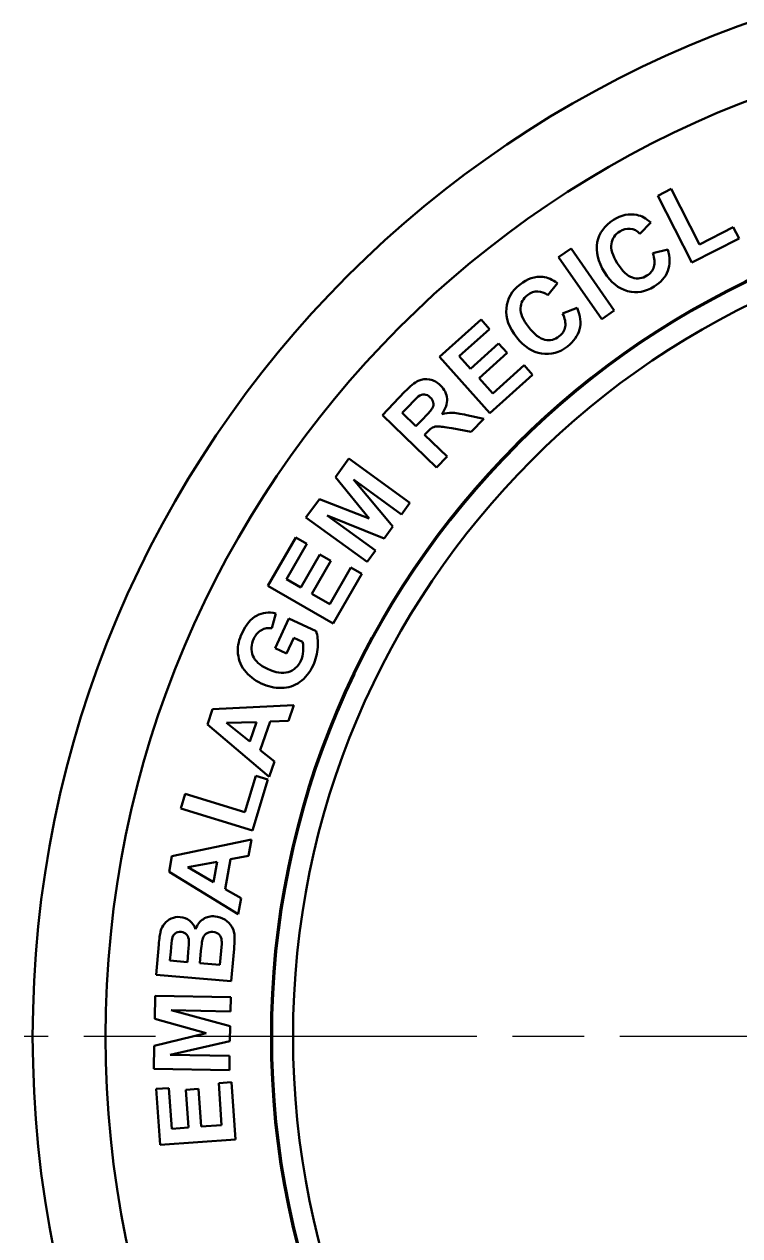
# Model space of a CAD drawing. Extents: x 0 to 822, y 0 to 581.
# Drawn here: x 594.9 to 655, y 362.8 to 464.5 of the extents above; entities that cross this region are included whole.
import ezdxf

# ---------------------------------------------------------------- set-up
doc = ezdxf.new("R2010")
doc.units = 0
doc.header["$LTSCALE"] = 2
doc.linetypes.add('AM_ISO08W050', pattern=[18, 12, -1.5, 3, -1.5])
doc.layers.add('AM_0', color=7, linetype='CONTINUOUS', lineweight=50)
doc.layers.add('AM_7', color=4, linetype='AM_ISO08W050', lineweight=25)

msp = doc.modelspace()

# ---------------------------------------------------------------- linework, layer by layer
at = {"layer": 'AM_0'}
for radius in [90.3, 84.175]:
    msp.add_circle((685.884, 379.557), radius, dxfattribs=at)
msp.add_ellipse((685.884, 379.557), major_axis=(68.434, 0), ratio=0.9999764, start_param=4.712389, end_param=10.9955743, dxfattribs=at)
at = {"layer": 'AM_0', "color": 7}
for points in [[(648.081, 450.126), (648.081, 450.126), (649.221, 450.707), (649.221, 450.707)], [(649.221, 450.707), (649.221, 450.707), (651.59, 446.057), (651.59, 446.057)], [(650.935, 444.524), (650.935, 444.524), (648.081, 450.126), (648.081, 450.126)], [(644.364, 448.112), (645.021, 448.523), (645.677, 448.662), (646.33, 448.53)], [(646.33, 448.53), (646.719, 448.454), (647.108, 448.238), (647.5, 447.884)], [(643.005, 446.231), (643.158, 447.014), (643.61, 447.641), (644.364, 448.112)], [(647.5, 447.884), (647.5, 447.884), (646.585, 446.955), (646.585, 446.955)], [(651.59, 446.057), (651.59, 446.057), (654.426, 447.502), (654.426, 447.502)], [(654.426, 447.502), (654.426, 447.502), (654.911, 446.549), (654.911, 446.549)], [(644.888, 447.15), (644.49, 446.901), (644.255, 446.556), (644.186, 446.115)], [(645.774, 447.368), (645.472, 447.403), (645.176, 447.33), (644.888, 447.15)], [(646.585, 446.955), (646.348, 447.195), (646.078, 447.333), (645.774, 447.368)], [(654.911, 446.549), (654.911, 446.549), (650.935, 444.524), (650.935, 444.524)], [(639.751, 444.973), (639.751, 444.973), (640.799, 445.707), (640.799, 445.707)], [(640.799, 445.707), (640.799, 445.707), (644.435, 440.514), (644.435, 440.514)], [(643.615, 443.712), (643.056, 444.607), (642.853, 445.447), (643.005, 446.231)], [(644.186, 446.115), (644.117, 445.674), (644.282, 445.134), (644.683, 444.493)], [(647.661, 445.318), (647.661, 445.318), (648.92, 445.642), (648.92, 445.642)], [(648.92, 445.642), (649.125, 444.954), (649.13, 444.351), (648.933, 443.831)], [(643.387, 439.78), (643.387, 439.78), (639.751, 444.973), (639.751, 444.973)], [(644.683, 444.493), (645.108, 443.813), (645.532, 443.405), (645.957, 443.27)], [(647.753, 444.173), (647.846, 444.485), (647.815, 444.868), (647.661, 445.318)], [(645.554, 442.143), (644.79, 442.344), (644.143, 442.867), (643.615, 443.712)], [(645.957, 443.27), (646.382, 443.133), (646.79, 443.188), (647.18, 443.432)], [(647.18, 443.432), (647.469, 443.613), (647.66, 443.859), (647.753, 444.173)], [(648.933, 443.831), (648.736, 443.313), (648.348, 442.872), (647.771, 442.512)], [(635.368, 440.689), (635.438, 441.484), (635.823, 442.155), (636.523, 442.702)], [(636.523, 442.702), (637.133, 443.179), (637.771, 443.387), (638.435, 443.323)], [(638.435, 443.323), (638.829, 443.288), (639.239, 443.114), (639.666, 442.803)], [(639.666, 442.803), (639.666, 442.803), (638.853, 441.784), (638.853, 441.784)], [(647.771, 442.512), (647.058, 442.066), (646.318, 441.943), (645.554, 442.143)], [(637.145, 441.8), (636.775, 441.511), (636.577, 441.143), (636.555, 440.697)], [(638.003, 442.109), (637.699, 442.113), (637.412, 442.009), (637.145, 441.8)], [(638.853, 441.784), (638.592, 441.998), (638.309, 442.106), (638.003, 442.109)], [(636.238, 438.248), (635.588, 439.079), (635.299, 439.893), (635.368, 440.689)], [(636.555, 440.697), (636.532, 440.252), (636.753, 439.731), (637.218, 439.136)], [(640.093, 440.268), (640.093, 440.268), (641.312, 440.722), (641.312, 440.722)], [(641.312, 440.722), (641.588, 440.059), (641.656, 439.46), (641.514, 438.922)], [(644.435, 440.514), (644.435, 440.514), (643.387, 439.78), (643.387, 439.78)], [(629.749, 436.606), (629.749, 436.606), (633.241, 439.75), (633.241, 439.75)], [(633.241, 439.75), (633.241, 439.75), (633.959, 438.953), (633.959, 438.953)], [(640.305, 439.139), (640.365, 439.459), (640.294, 439.836), (640.093, 440.268)], [(633.959, 438.953), (633.959, 438.953), (631.418, 436.665), (631.418, 436.665)], [(637.218, 439.136), (637.712, 438.504), (638.176, 438.142), (638.613, 438.053)], [(639.813, 438.342), (640.082, 438.552), (640.245, 438.817), (640.305, 439.139)], [(641.514, 438.922), (641.372, 438.386), (641.033, 437.907), (640.497, 437.488)], [(632.358, 435.621), (632.358, 435.621), (634.722, 437.75), (634.722, 437.75)], [(634.722, 437.75), (634.722, 437.75), (635.437, 436.957), (635.437, 436.957)], [(638.331, 436.89), (637.549, 437.01), (636.851, 437.463), (636.238, 438.248)], [(640.497, 437.488), (639.834, 436.97), (639.111, 436.771), (638.331, 436.89)], [(638.613, 438.053), (639.05, 437.962), (639.45, 438.059), (639.813, 438.342)], [(633.99, 431.895), (633.99, 431.895), (629.749, 436.606), (629.749, 436.606)], [(631.418, 436.665), (631.418, 436.665), (632.358, 435.621), (632.358, 435.621)], [(635.437, 436.957), (635.437, 436.957), (633.072, 434.827), (633.072, 434.827)], [(634.226, 433.545), (634.226, 433.545), (636.858, 435.915), (636.858, 435.915)], [(636.858, 435.915), (636.858, 435.915), (637.573, 435.12), (637.573, 435.12)], [(626.826, 433.667), (627.297, 434.154), (627.679, 434.468), (627.975, 434.609)], [(627.975, 434.609), (628.27, 434.751), (628.586, 434.788), (628.924, 434.719)], [(628.924, 434.719), (629.262, 434.649), (629.564, 434.484), (629.834, 434.223)], [(633.072, 434.827), (633.072, 434.827), (634.226, 433.545), (634.226, 433.545)], [(637.573, 435.12), (637.573, 435.12), (633.99, 431.895), (633.99, 431.895)], [(624.954, 431.728), (624.954, 431.728), (626.826, 433.667), (626.826, 433.667)], [(627.973, 433.28), (627.891, 433.214), (627.67, 432.996), (627.309, 432.622)], [(628.487, 433.453), (628.314, 433.463), (628.143, 433.405), (627.973, 433.28)], [(628.978, 433.218), (628.824, 433.366), (628.661, 433.444), (628.487, 433.453)], [(629.834, 434.223), (630.176, 433.893), (630.362, 433.519), (630.391, 433.103)], [(627.309, 432.622), (627.309, 432.622), (626.616, 431.904), (626.616, 431.904)], [(628.429, 431.468), (628.856, 431.91), (629.104, 432.203), (629.174, 432.35)], [(629.23, 432.794), (629.198, 432.944), (629.115, 433.086), (628.978, 433.218)], [(629.174, 432.35), (629.242, 432.495), (629.26, 432.643), (629.23, 432.794)], [(630.391, 433.103), (630.419, 432.688), (630.269, 432.25), (629.94, 431.794)], [(629.514, 427.324), (629.514, 427.324), (624.954, 431.728), (624.954, 431.728)], [(626.616, 431.904), (626.616, 431.904), (627.772, 430.788), (627.772, 430.788)], [(627.772, 430.788), (627.772, 430.788), (628.429, 431.468), (628.429, 431.468)], [(629.94, 431.794), (630.25, 431.881), (630.536, 431.923), (630.8, 431.918)], [(630.8, 431.918), (631.064, 431.913), (631.479, 431.849), (632.046, 431.726)], [(632.046, 431.726), (632.046, 431.726), (633.474, 431.425), (633.474, 431.425)], [(633.474, 431.425), (633.474, 431.425), (632.411, 430.324), (632.411, 430.324)], [(628.68, 430.27), (628.68, 430.27), (628.5, 430.084), (628.5, 430.084)], [(629.179, 430.685), (629.05, 430.62), (628.885, 430.482), (628.68, 430.27)], [(632.411, 430.324), (632.411, 430.324), (630.775, 430.617), (630.775, 430.617)], [(628.5, 430.084), (628.5, 430.084), (630.404, 428.246), (630.404, 428.246)], [(630.404, 428.246), (630.404, 428.246), (629.514, 427.324), (629.514, 427.324)], [(621.01, 426.521), (621.01, 426.521), (622.139, 428.075), (622.139, 428.075)], [(622.139, 428.075), (622.139, 428.075), (627.268, 424.349), (627.268, 424.349)], [(623.841, 423.06), (623.841, 423.06), (621.01, 426.521), (621.01, 426.521)], [(626.569, 423.387), (626.569, 423.387), (622.532, 426.32), (622.532, 426.32)], [(622.532, 426.32), (622.532, 426.32), (625.829, 422.369), (625.829, 422.369)], [(618.54, 423.121), (618.54, 423.121), (619.666, 424.671), (619.666, 424.671)], [(619.666, 424.671), (619.666, 424.671), (623.841, 423.06), (623.841, 423.06)], [(627.268, 424.349), (627.268, 424.349), (626.569, 423.387), (626.569, 423.387)], [(623.669, 419.395), (623.669, 419.395), (618.54, 423.121), (618.54, 423.121)], [(625.105, 421.372), (625.105, 421.372), (620.33, 423.29), (620.33, 423.29)], [(620.33, 423.29), (620.33, 423.29), (624.367, 420.357), (624.367, 420.357)], [(625.829, 422.369), (625.829, 422.369), (625.105, 421.372), (625.105, 421.372)], [(615.325, 417.391), (615.325, 417.391), (617.675, 421.461), (617.675, 421.461)], [(617.675, 421.461), (617.675, 421.461), (618.604, 420.925), (618.604, 420.925)], [(618.604, 420.925), (618.604, 420.925), (616.894, 417.963), (616.894, 417.963)], [(624.367, 420.357), (624.367, 420.357), (623.669, 419.395), (623.669, 419.395)], [(618.111, 417.26), (618.111, 417.26), (619.702, 420.016), (619.702, 420.016)], [(620.626, 419.483), (620.626, 419.483), (619.035, 416.727), (619.035, 416.727)], [(619.702, 420.016), (619.702, 420.016), (620.626, 419.483), (620.626, 419.483)], [(620.53, 415.864), (620.53, 415.864), (622.3, 418.93), (622.3, 418.93)], [(623.226, 418.396), (623.226, 418.396), (620.815, 414.222), (620.815, 414.222)], [(622.3, 418.93), (622.3, 418.93), (623.226, 418.396), (623.226, 418.396)], [(620.815, 414.222), (620.815, 414.222), (615.325, 417.391), (615.325, 417.391)], [(616.894, 417.963), (616.894, 417.963), (618.111, 417.26), (618.111, 417.26)], [(619.035, 416.727), (619.035, 416.727), (620.53, 415.864), (620.53, 415.864)], [(614.395, 414.888), (614.881, 415.149), (615.415, 415.215), (615.997, 415.083)], [(615.997, 415.083), (615.997, 415.083), (615.676, 413.831), (615.676, 413.831)], [(613.167, 413.426), (613.5, 414.139), (613.91, 414.627), (614.395, 414.888)], [(615.939, 412.158), (615.939, 412.158), (617.105, 414.658), (617.105, 414.658)], [(617.105, 414.658), (617.105, 414.658), (619.394, 413.591), (619.394, 413.591)], [(612.812, 411.917), (612.793, 412.374), (612.912, 412.877), (613.167, 413.426)], [(614.159, 412.964), (613.922, 412.456), (613.895, 411.979), (614.076, 411.53)], [(614.793, 413.685), (614.526, 413.538), (614.315, 413.298), (614.159, 412.964)], [(615.676, 413.831), (615.355, 413.881), (615.061, 413.833), (614.793, 413.685)], [(617.527, 413.034), (617.527, 413.034), (616.908, 411.706), (616.908, 411.706)], [(618.256, 412.694), (618.256, 412.694), (617.527, 413.034), (617.527, 413.034)], [(619.394, 413.591), (619.516, 413.237), (619.559, 412.789), (619.523, 412.244)], [(613.367, 410.316), (613.02, 410.784), (612.834, 411.318), (612.812, 411.917)], [(616.908, 411.706), (616.908, 411.706), (615.939, 412.158), (615.939, 412.158)], [(618.111, 411.106), (618.225, 411.349), (618.29, 411.615), (618.309, 411.904)], [(618.309, 411.904), (618.328, 412.192), (618.309, 412.456), (618.256, 412.694)], [(619.523, 412.244), (619.486, 411.699), (619.358, 411.191), (619.138, 410.718)], [(614.076, 411.53), (614.259, 411.08), (614.666, 410.709), (615.299, 410.414)], [(617.045, 410.154), (617.527, 410.297), (617.882, 410.615), (618.111, 411.106)], [(614.788, 409.197), (614.19, 409.475), (613.716, 409.849), (613.367, 410.316)], [(615.299, 410.414), (615.979, 410.097), (616.562, 410.009), (617.045, 410.154)], [(619.138, 410.718), (618.857, 410.118), (618.487, 409.652), (618.027, 409.322)], [(616.475, 408.82), (615.901, 408.814), (615.339, 408.94), (614.788, 409.197)], [(618.027, 409.322), (617.566, 408.994), (617.05, 408.826), (616.475, 408.82)], [(610.255, 405.752), (610.255, 405.752), (610.696, 407.032), (610.696, 407.032)], [(610.696, 407.032), (610.696, 407.032), (617.516, 407.368), (617.516, 407.368)], [(617.516, 407.368), (617.516, 407.368), (617.062, 406.051), (617.062, 406.051)], [(614.378, 405.956), (614.378, 405.956), (611.869, 405.896), (611.869, 405.896)], [(611.869, 405.896), (611.869, 405.896), (613.814, 404.321), (613.814, 404.321)], [(613.814, 404.321), (613.814, 404.321), (614.378, 405.956), (614.378, 405.956)], [(615.52, 405.996), (615.52, 405.996), (614.695, 403.6), (614.695, 403.6)], [(617.062, 406.051), (617.062, 406.051), (615.52, 405.996), (615.52, 405.996)], [(615.445, 401.353), (615.445, 401.353), (610.255, 405.752), (610.255, 405.752)], [(614.695, 403.6), (614.695, 403.6), (615.887, 402.637), (615.887, 402.637)], [(615.887, 402.637), (615.887, 402.637), (615.445, 401.353), (615.445, 401.353)], [(613.394, 398.403), (613.394, 398.403), (614.324, 401.446), (614.324, 401.446)], [(615.347, 401.133), (615.347, 401.133), (614.042, 396.866), (614.042, 396.866)], [(614.324, 401.446), (614.324, 401.446), (615.347, 401.133), (615.347, 401.133)], [(608.029, 398.705), (608.029, 398.705), (608.403, 399.929), (608.403, 399.929)], [(608.403, 399.929), (608.403, 399.929), (613.394, 398.403), (613.394, 398.403)], [(614.042, 396.866), (614.042, 396.866), (608.029, 398.705), (608.029, 398.705)], [(607.271, 394.706), (607.271, 394.706), (613.955, 396.106), (613.955, 396.106)], [(613.955, 396.106), (613.955, 396.106), (613.713, 394.734), (613.713, 394.734)], [(607.036, 393.373), (607.036, 393.373), (607.271, 394.706), (607.271, 394.706)], [(613.713, 394.734), (613.713, 394.734), (612.198, 394.439), (612.198, 394.439)], [(611.076, 394.22), (611.076, 394.22), (608.607, 393.768), (608.607, 393.768)], [(608.607, 393.768), (608.607, 393.768), (610.775, 392.516), (610.775, 392.516)], [(610.775, 392.516), (610.775, 392.516), (611.076, 394.22), (611.076, 394.22)], [(612.198, 394.439), (612.198, 394.439), (611.758, 391.943), (611.758, 391.943)], [(612.85, 389.841), (612.85, 389.841), (607.036, 393.373), (607.036, 393.373)], [(611.758, 391.943), (611.758, 391.943), (613.086, 391.178), (613.086, 391.178)], [(613.086, 391.178), (613.086, 391.178), (612.85, 389.841), (612.85, 389.841)], [(607.222, 389.463), (607.453, 389.573), (607.705, 389.616), (607.977, 389.592)], [(607.977, 389.592), (608.273, 389.566), (608.538, 389.463), (608.771, 389.283)], [(609.92, 389.422), (610.208, 389.606), (610.535, 389.681), (610.9, 389.649)], [(610.9, 389.649), (611.186, 389.624), (611.46, 389.534), (611.72, 389.376)], [(606.334, 388.389), (606.397, 388.631), (606.503, 388.843), (606.652, 389.025)], [(606.652, 389.025), (606.801, 389.208), (606.99, 389.353), (607.222, 389.463)], [(608.771, 389.283), (609.004, 389.101), (609.17, 388.869), (609.27, 388.586)], [(609.27, 388.586), (609.415, 388.96), (609.632, 389.24), (609.92, 389.422)], [(611.72, 389.376), (611.979, 389.219), (612.181, 389.017), (612.322, 388.772)], [(612.322, 388.772), (612.464, 388.527), (612.539, 388.233), (612.547, 387.89)], [(606.173, 387.276), (606.217, 387.776), (606.27, 388.148), (606.334, 388.389)], [(607.296, 387.755), (607.271, 387.63), (607.232, 387.268), (607.179, 386.668)], [(607.559, 388.217), (607.428, 388.119), (607.34, 387.965), (607.296, 387.755)], [(608.05, 388.336), (607.854, 388.353), (607.691, 388.314), (607.559, 388.217)], [(608.527, 388.106), (608.413, 388.242), (608.254, 388.318), (608.05, 388.336)], [(608.707, 387.571), (608.701, 387.791), (608.641, 387.97), (608.527, 388.106)], [(608.648, 386.643), (608.692, 387.14), (608.711, 387.449), (608.707, 387.571)], [(609.905, 387.868), (609.83, 387.7), (609.767, 387.325), (609.717, 386.745)], [(610.23, 388.241), (610.089, 388.16), (609.981, 388.036), (609.905, 387.868)], [(610.724, 388.337), (610.534, 388.354), (610.37, 388.321), (610.23, 388.241)], [(611.245, 388.111), (611.122, 388.242), (610.948, 388.317), (610.724, 388.337)], [(611.456, 387.626), (611.439, 387.818), (611.367, 387.98), (611.245, 388.111)], [(611.418, 386.747), (611.458, 387.208), (611.472, 387.5), (611.456, 387.626)], [(612.547, 387.89), (612.551, 387.677), (612.521, 387.162), (612.455, 386.348)], [(605.952, 384.751), (605.952, 384.751), (606.173, 387.276), (606.173, 387.276)], [(607.179, 386.668), (607.179, 386.668), (607.115, 385.936), (607.115, 385.936)], [(608.575, 385.808), (608.575, 385.808), (608.648, 386.643), (608.648, 386.643)], [(609.717, 386.745), (609.717, 386.745), (609.626, 385.716), (609.626, 385.716)], [(611.314, 385.568), (611.314, 385.568), (611.418, 386.747), (611.418, 386.747)], [(607.115, 385.936), (607.115, 385.936), (608.575, 385.808), (608.575, 385.808)], [(609.626, 385.716), (609.626, 385.716), (611.314, 385.568), (611.314, 385.568)], [(612.455, 386.348), (612.455, 386.348), (612.267, 384.199), (612.267, 384.199)], [(612.267, 384.199), (612.267, 384.199), (605.952, 384.751), (605.952, 384.751)], [(605.842, 381.054), (605.842, 381.054), (605.875, 382.974), (605.875, 382.974)], [(605.875, 382.974), (605.875, 382.974), (612.214, 382.863), (612.214, 382.863)], [(612.214, 382.863), (612.214, 382.863), (612.193, 381.675), (612.193, 381.675)], [(612.193, 381.675), (612.193, 381.675), (607.203, 381.762), (607.203, 381.762)], [(607.203, 381.762), (607.203, 381.762), (612.171, 380.416), (612.171, 380.416)], [(610.146, 379.842), (610.146, 379.842), (605.842, 381.054), (605.842, 381.054)], [(612.171, 380.416), (612.171, 380.416), (612.149, 379.184), (612.149, 379.184)], [(605.802, 378.768), (605.802, 378.768), (610.146, 379.842), (610.146, 379.842)], [(605.768, 376.852), (605.768, 376.852), (605.802, 378.768), (605.802, 378.768)], [(612.149, 379.184), (612.149, 379.184), (607.138, 378.017), (607.138, 378.017)], [(607.138, 378.017), (607.138, 378.017), (612.127, 377.93), (612.127, 377.93)], [(612.127, 377.93), (612.127, 377.93), (612.107, 376.742), (612.107, 376.742)], [(612.107, 376.742), (612.107, 376.742), (605.768, 376.852), (605.768, 376.852)], [(611.206, 375.647), (611.206, 375.647), (612.272, 375.722), (612.272, 375.722)], [(611.453, 372.115), (611.453, 372.115), (611.206, 375.647), (611.206, 375.647)], [(612.272, 375.722), (612.272, 375.722), (612.609, 370.913), (612.609, 370.913)], [(605.957, 375.159), (605.957, 375.159), (607.027, 375.234), (607.027, 375.234)], [(606.285, 370.471), (606.285, 370.471), (605.957, 375.159), (605.957, 375.159)], [(607.027, 375.234), (607.027, 375.234), (607.266, 371.822), (607.266, 371.822)], [(608.445, 375.095), (608.445, 375.095), (609.51, 375.169), (609.51, 375.169)], [(608.667, 371.92), (608.667, 371.92), (608.445, 375.095), (608.445, 375.095)], [(609.51, 375.169), (609.51, 375.169), (609.732, 371.995), (609.732, 371.995)], [(607.266, 371.822), (607.266, 371.822), (608.667, 371.92), (608.667, 371.92)], [(609.732, 371.995), (609.732, 371.995), (611.453, 372.115), (611.453, 372.115)], [(612.609, 370.913), (612.609, 370.913), (606.285, 370.471), (606.285, 370.471)]]:
    msp.add_open_spline(points, degree=3, dxfattribs=at)
at = {"layer": 'AM_0', "color": 7, "lineweight": 70}
msp.add_open_spline([(685.884, 449.81), (724.678, 449.81), (756.139, 418.35), (756.139, 379.557), (756.139, 379.557), (756.139, 340.764), (724.678, 309.304), (685.884, 309.304), (685.884, 309.304), (647.091, 309.304), (615.63, 340.764), (615.63, 379.557), (615.63, 379.557), (615.63, 418.35), (647.091, 449.81), (685.884, 449.81)], degree=3, knots=[0, 0, 0, 0, 0.25, 0.25, 0.25, 0.25, 0.5, 0.5, 0.5, 0.5, 0.75, 0.75, 0.75, 0.75, 1, 1, 1, 1], dxfattribs=at)
at = {"layer": 'AM_0', "color": 7}
msp.add_open_spline([(630.775, 430.617), (630.192, 430.722), (629.813, 430.776), (629.636, 430.778), (629.636, 430.778), (629.46, 430.781), (629.308, 430.749), (629.179, 430.685)], degree=3, knots=[0.66666667, 0.66666667, 0.66666667, 0.66666667, 0.72222222, 0.72222222, 0.72222222, 0.72222222, 0.77777778, 0.77777778, 0.77777778, 0.77777778], dxfattribs=at)
at = {"layer": 'AM_7'}
msp.add_line((776.894, 379.557), (594.875, 379.557), dxfattribs=at)

doc.saveas('drawing.dxf')
